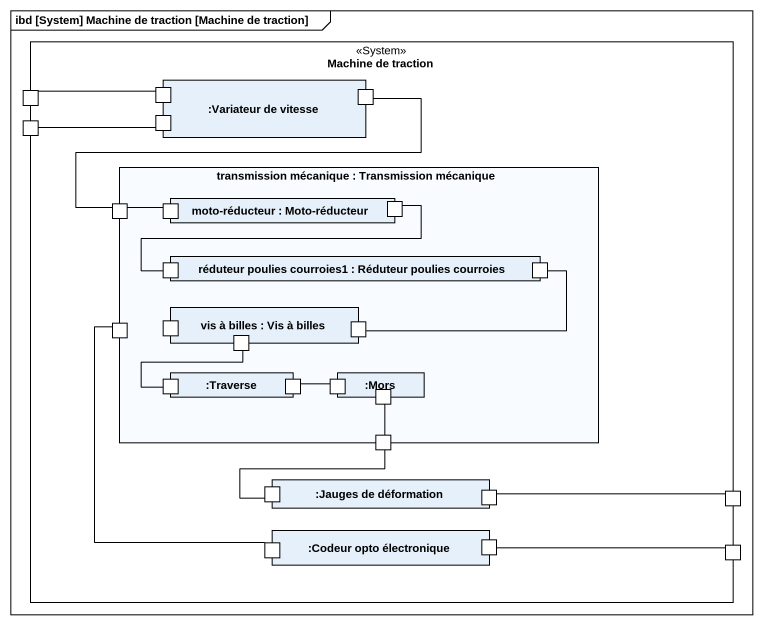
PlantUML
@startuml
mainframe ibd [System] Machine de traction [Machine de traction]
rectangle "Machine de traction" as Machine_de_traction <<System>> {
  port " " as port1
  rectangle ":Variateur de vitesse" as Variateur_de_vitesse {
    port " " as port2
    port " " as port3
    port " " as port5
  }
  port " " as port4
  rectangle "transmission mécanique : Transmission mécanique" as transmission_mécanique {
    rectangle "moto-réducteur : Moto-réducteur" as moto_réducteur {
      port " " as port7
      port " " as port8
    }
    port " " as port6
    rectangle "réduteur poulies courroies1 : Réduteur poulies courroies" as réduteur_poulies_courroies1 {
      port " " as port9
      port " " as port10
    }
    port " " as port11
    rectangle "vis à billes : Vis à billes" as vis_à_billes {
      port " " as port12
      port " " as port13
      port " " as port14
    }
    rectangle ":Traverse" as Traverse {
      port " " as port15
      port " " as port16
    }
    rectangle ":Mors" as Mors {
      port " " as port17
      port " " as port18
    }
    port " " as port19
  }
  rectangle ":Jauges de déformation" as Jauges_de_déformation {
    port " " as port20
    port " " as port21
  }
  port " " as port22
  rectangle ":Codeur opto électronique" as Codeur_opto_électronique {
    port " " as port23
    port " " as port24
  }
  port " " as port25
}
port1 -right- port2
port3 -left- port6
port5 -left- port4
port6 -right- port7
port8 -left- port9
port10 -left- port14
port11 -- port23
port13 -- port15
port16 -right- port17
port18 -- port19
port19 -left- port20
port21 -right- port22
Codeur_opto_électronique -right- port25
@enduml
